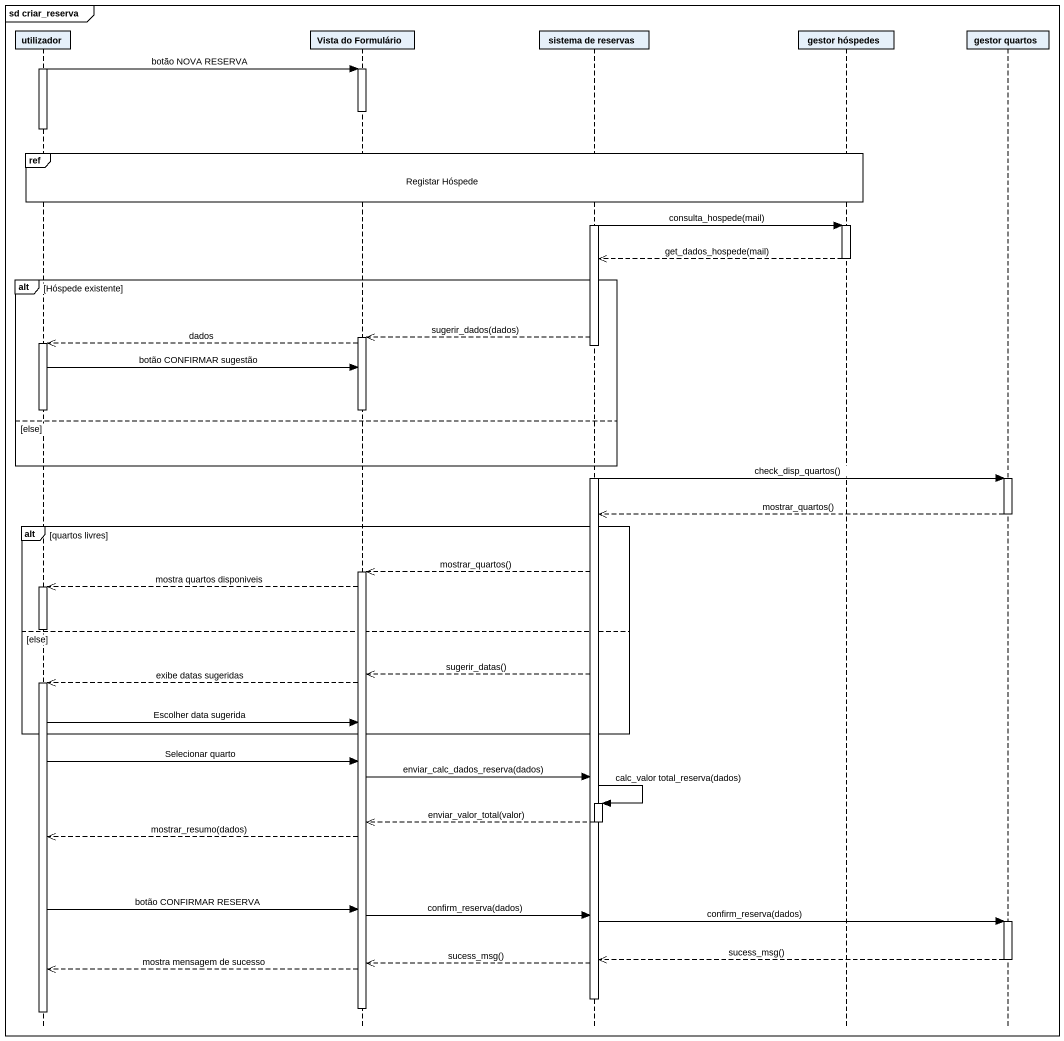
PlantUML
@startuml
mainframe sd criar_reserva
hide footbox
participant utilizador
participant "Vista do Formulário" as Vista_do_Formulário
participant "sistema de reservas" as sistema_de_reservas
participant "gestor hóspedes" as gestor_hóspedes
participant "gestor quartos" as gestor_quartos

activate utilizador
utilizador -> Vista_do_Formulário : botão NOVA RESERVA
activate Vista_do_Formulário
deactivate Vista_do_Formulário
deactivate utilizador
ref over utilizador, Vista_do_Formulário, sistema_de_reservas, gestor_hóspedes : Registar Hóspede
activate sistema_de_reservas
sistema_de_reservas -> gestor_hóspedes : consulta_hospede(mail)
activate gestor_hóspedes
gestor_hóspedes -->> sistema_de_reservas : get_dados_hospede(mail)
deactivate gestor_hóspedes
alt Hóspede existente
  sistema_de_reservas -->> Vista_do_Formulário : sugerir_dados(dados)
  activate Vista_do_Formulário
  Vista_do_Formulário -->> utilizador : dados
  activate utilizador
  deactivate sistema_de_reservas
  utilizador -> Vista_do_Formulário : botão CONFIRMAR sugestão
  deactivate utilizador
  deactivate Vista_do_Formulário
else else
end
activate sistema_de_reservas
sistema_de_reservas -> gestor_quartos : check_disp_quartos()
activate gestor_quartos
gestor_quartos -->> sistema_de_reservas : mostrar_quartos()
deactivate gestor_quartos
alt quartos livres
  sistema_de_reservas -->> Vista_do_Formulário : mostrar_quartos()
  activate Vista_do_Formulário
  Vista_do_Formulário -->> utilizador : mostra quartos disponiveis
  activate utilizador
  deactivate utilizador
else else
  sistema_de_reservas -->> Vista_do_Formulário : sugerir_datas()
  Vista_do_Formulário -->> utilizador : exibe datas sugeridas
  activate utilizador
  utilizador -> Vista_do_Formulário : Escolher data sugerida
end
utilizador -> Vista_do_Formulário : Selecionar quarto
Vista_do_Formulário -> sistema_de_reservas : enviar_calc_dados_reserva(dados)
sistema_de_reservas -> sistema_de_reservas : calc_valor total_reserva(dados)
activate sistema_de_reservas
sistema_de_reservas -->> Vista_do_Formulário : enviar_valor_total(valor)
deactivate sistema_de_reservas
Vista_do_Formulário -->> utilizador : mostrar_resumo(dados)
utilizador -> Vista_do_Formulário : botão CONFIRMAR RESERVA
Vista_do_Formulário -> sistema_de_reservas : confirm_reserva(dados)
sistema_de_reservas -> gestor_quartos : confirm_reserva(dados)
activate gestor_quartos
gestor_quartos -->> sistema_de_reservas : sucess_msg()
deactivate gestor_quartos
sistema_de_reservas -->> Vista_do_Formulário : sucess_msg()
Vista_do_Formulário -->> utilizador : mostra mensagem de sucesso
deactivate sistema_de_reservas
deactivate Vista_do_Formulário
deactivate utilizador
@enduml
